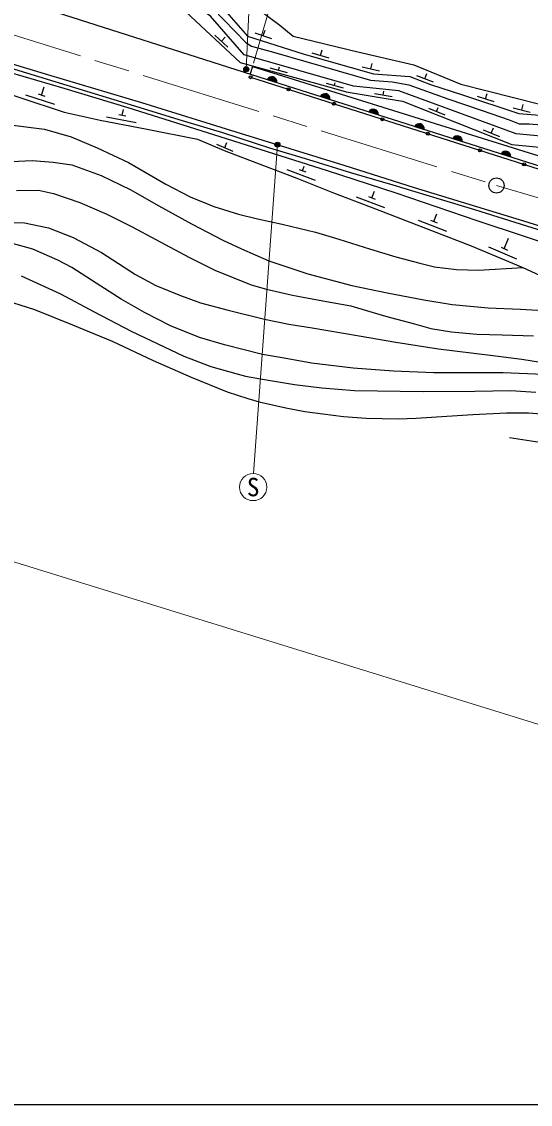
# Model space of a CAD drawing. Units: millimetres, scale not verified. Extents: x 40000 to 680000, y 20000 to 380000.
# Drawn here: x 412672 to 463103, y 205000 to 312230 of the extents above; entities that cross this region are included whole.
import ezdxf
from ezdxf.enums import TextEntityAlignment as Align

# ---------------------------------------------------------------- set-up
doc = ezdxf.new("R2010")
doc.units = ezdxf.units.MM
doc.header["$LTSCALE"] = 1000
doc.linetypes.add('CHAIN', pattern=[18.5, 12, -1.5, 3.5, -1.5])
for name, color, linetype, lineweight in [('M-BGD', 7, 'Continuous', 25), ('M-BGD-HTXT', 7, 'Continuous', 13), ('M-BMK', 2, 'CHAIN', 13), ('M-BMK-SRVR', 3, 'Continuous', 25), ('M-STR-HTXT', 7, 'Continuous', 13), ('M-STR-STRC', 7, 'Continuous', 25), ('M-TTL-BAND', 7, 'Continuous', 25)]:
    doc.layers.add(name, color=color, linetype=linetype, lineweight=lineweight)
doc.styles.add('ＭＳ ゴシック', font='')
doc.styles.get('ＭＳ ゴシック').set_extended_font_data('MS Gothic')

msp = doc.modelspace()

# ---------------------------------------------------------------- hatches: boundary and pattern name
at = {"layer": 'M-BGD'}
for points in [[(437026, 306512, -0.82183), (437971, 306211)], [(442292, 304836, -0.82183), (443236, 304536)], [(447094, 303308, -0.82183), (448038, 303007)], [(451636, 301862, -0.82183), (452581, 301562)], [(455413, 300660, -0.82183), (456357, 300360)], [(460212, 299133, -0.82183), (461156, 298832)]]:
    msp.add_hatch(color=256, dxfattribs=at).paths.add_polyline_path(points)
at = {"layer": 'M-STR-STRC'}
for points in [[(435156, 307637, -1), (434716, 307398, -1)], [(438246, 300166, -1), (437807, 299927, -1)]]:
    msp.add_hatch(color=256, dxfattribs=at).paths.add_polyline_path(points)

# ---------------------------------------------------------------- linework, layer by layer
at = {"layer": 'M-BGD'}
for p, q in [((435790, 311125), (437449, 310568)), ((436619, 310846), (436798, 311380)), ((431840, 310886), (433117, 309689)), ((432479, 310288), (432863, 310698)), ((441456, 309138), (443136, 308648)), ((442296, 308893), (442454, 309433)), ((435544, 307791), (435311, 307058)), ((435544, 307791), (466082, 298260)), ((438137, 307422), (438230, 307763)), ((446440, 307759), (448140, 307345)), ((447290, 307552), (447423, 308099)), ((435367, 306725), (465674, 297080)), ((437292, 307653), (438981, 307192)), ((451821, 306882), (453454, 306255)), ((452638, 306568), (452839, 307093)), ((414630, 304958), (414893, 305763)), ((437026, 306512), (437971, 306211)), ((442850, 306138), (444536, 305669)), ((443693, 305904), (443768, 306174)), ((413064, 304997), (415915, 304064)), ((414297, 305067), (414962, 304849)), ((442292, 304836), (443236, 304536)), ((447661, 305099), (449388, 304816)), ((448525, 304958), (448588, 305343)), ((457816, 304867), (459481, 304326)), ((458649, 304596), (458822, 305131)), ((422649, 302968), (422754, 303521)), ((452996, 303653), (454624, 303010)), ((453810, 303331), (453962, 303717)), ((461405, 303711), (463099, 303271)), ((462252, 303491), (462393, 304036)), ((421091, 302807), (424038, 302245)), ((422305, 303034), (422993, 302902)), ((447094, 303308), (448038, 303007)), ((451636, 301862), (452581, 301562)), ((458412, 301512), (460039, 300869)), ((459225, 301191), (459432, 301714)), ((432803, 299756), (433022, 300274)), ((455413, 300660), (456357, 300360)), ((431997, 300096), (433610, 299416)), ((460212, 299133), (461156, 298832)), ((438954, 297581), (441760, 296520)), ((440189, 297595), (440843, 297347)), ((440516, 297471), (440679, 297903)), ((445828, 294894), (448634, 293831)), ((447063, 294907), (447718, 294659)), ((447391, 294783), (447643, 295449)), ((453542, 292431), (453844, 293208)), ((451981, 292555), (454777, 291468)), ((453216, 292558), (453868, 292304)), ((460514, 289745), (460951, 290782)), ((458957, 289914), (461722, 288748)), ((460192, 289881), (460837, 289609))]:
    msp.add_line(p, q, dxfattribs=at)
for points in [[(409693, 335284), (412487, 329054), (412883, 327176), (414740, 322796), (417632, 320135), (420638, 319341), (425652, 315157), (428948, 313210), (434327, 308170), (443109, 305774), (444839, 305293), (447814, 304789), (450444, 304359), (461273, 300079), (464362, 299761), (476816, 298456), (484166, 298131), (491400, 292787), (492691, 291935), (497510, 289175), (503168, 283665), (508711, 279349), (515314, 274457), (517679, 272018)], [(309682, 330174), (323038, 330764), (333717, 331487), (342981, 331735), (350566, 331460), (355835, 331158), (359826, 330646), (367766, 328742), (376025, 326373), (383781, 323449), (389076, 321552), (399822, 318175), (414529, 313677), (435458, 307011), (466247, 297212), (475007, 294544), (482182, 292229), (484765, 291138), (487094, 290184), (492590, 287689), (499584, 284048), (504192, 281386), (508526, 278503), (511663, 276203)], [(413467, 325934), (415961, 325950), (419249, 324220), (423780, 321912), (427878, 319881), (433771, 315262), (438273, 311869), (439592, 310789), (446009, 309250), (451556, 307947), (456213, 306041), (464058, 304058)], [(414395, 323608), (420500, 322288), (426664, 317727), (431585, 314772), (435061, 310798), (440681, 309010), (447553, 307073), (451150, 306799), (453205, 306000), (456386, 304995), (461968, 303146), (464007, 302957), (464977, 323985)], [(542958, 249835), (524703, 266650), (516248, 275263), (500571, 286500), (497618, 289409), (493666, 292759), (482888, 299108), (461685, 301117), (450057, 305389), (445568, 305853), (434746, 308929), (431381, 312760), (420290, 320589), (415726, 321889)], [(340083, 320351), (348433, 320748), (350814, 320731), (356965, 319921), (361652, 319474), (369059, 318433), (370123, 318117), (373761, 317374), (377349, 316614), (380623, 315457), (386404, 313766), (392142, 312031), (401219, 309057), (406173, 307200), (409034, 305895), (411018, 305201), (412504, 304706), (416904, 303268), (420448, 302471), (425127, 301579), (430094, 300594)], [(431630, 313538), (434890, 310170), (435462, 309802), (437656, 309216), (447254, 306449), (449413, 306258), (451062, 305972), (454919, 304583), (458317, 303447), (461002, 302507), (461997, 302126), (462992, 302112), (465336, 301921)], [(401919, 310005), (416844, 305657), (423213, 303717), (431707, 301058), (442975, 297488), (449778, 295278), (457904, 292493), (466876, 289527), (475689, 286356), (483245, 283157), (493736, 278372), (501627, 274301), (507122, 271033), (516000, 264477), (520169, 261182), (525744, 256061), (534966, 247074), (539436, 242200)], [(468356, 290216), (462768, 291965), (457588, 293601), (453851, 294706), (449490, 296050), (445390, 297228), (441156, 298536), (437274, 299696), (432604, 301206), (428613, 302402), (421831, 304504), (417179, 305900), (406359, 309207)], [(407542, 309292), (415250, 306988), (424554, 304210), (433918, 301311), (444617, 298018), (451579, 295805), (462429, 292498), (470687, 289945), (477701, 287685), (483661, 285487), (489505, 282949), (494889, 280099), (501070, 276574), (506273, 273194), (513499, 267787), (516653, 265165), (521451, 260944), (525000, 257867), (526229, 256669), (525744, 256061)], [(411539, 302028), (414952, 301579), (417577, 300824), (420174, 299747), (423252, 298278), (426965, 296128), (429366, 294879), (431710, 293933), (434184, 293174), (436043, 292706), (438509, 292167), (441808, 291392), (444108, 290703), (447251, 289708), (449758, 288924), (452132, 288308), (453594, 287933), (455782, 287688), (457954, 287631), (462343, 287874)], [(430094, 300594), (432763, 299467), (435970, 298239), (439945, 296735), (443600, 295266), (447753, 293693), (452289, 291952), (457221, 290035), (462343, 287874), (465728, 286315), (467398, 285503), (470138, 284431), (473182, 283426), (476309, 282346), (479879, 281108), (482975, 280067), (486961, 278722), (490705, 277534), (493904, 276459), (496055, 275792), (496872, 275433), (497798, 274776)], [(411675, 298380), (413729, 298480), (415798, 298315), (417662, 298042), (420571, 297001), (423431, 295614), (426283, 293999), (429527, 292192), (432601, 290577), (434469, 289738), (437180, 288536), (441030, 287259), (445408, 286092), (448920, 285360), (452536, 284663), (455344, 284225), (458912, 283894), (462115, 283758), (465537, 283564)], [(412156, 295519), (414328, 295525), (415822, 295198), (418450, 294329), (421124, 293178), (423616, 291906), (425990, 290652), (429261, 288914), (431831, 287630), (435420, 286158), (436960, 285732), (439510, 285139), (442518, 284577), (445305, 284091), (448731, 283071), (451628, 282297), (453239, 281850), (455280, 281510), (457790, 281275), (460304, 281227), (463412, 281110)], [(410827, 292360), (412940, 292296), (415347, 291817), (417766, 290837), (420588, 289368), (423947, 287183), (425970, 286087), (428423, 285093), (430393, 284369), (433151, 283656), (436734, 282749), (439162, 282260), (441473, 281898), (446123, 281117), (449754, 280500), (453982, 279840), (459387, 279159), (462252, 278818), (465762, 278231)], [(464389, 277280), (460420, 277449), (453540, 277448), (449530, 277618), (445547, 277904), (441400, 278398), (438704, 278892), (436553, 279273), (432780, 280212), (430293, 280960), (427428, 282106), (424846, 283418), (422535, 284732), (420536, 286026), (417648, 287880), (416265, 288602), (413767, 289701), (411629, 290303)], [(412629, 287072), (416512, 285267), (419856, 283476), (423535, 281580), (428765, 279091), (431416, 278061), (433893, 277377), (434875, 277126), (436336, 276852), (439719, 276302), (442436, 275960), (445666, 275698), (452463, 275596), (457599, 275631), (461177, 275687), (463654, 275551)], [(410378, 284841), (413931, 283738), (417716, 282216), (421654, 280581), (425720, 278682), (429472, 277016), (433039, 275565), (435087, 274915), (436211, 274575), (438869, 273996), (440747, 273634), (442529, 273383), (444580, 273132), (446828, 272976), (449988, 272895), (451792, 272954), (454826, 273154), (457399, 273339), (460752, 273486), (462911, 273479), (465420, 273293)], [(461030, 271054), (464909, 270460)]]:
    msp.add_lwpolyline(points, dxfattribs=at)
for centre in [(435367, 306725), (439126, 305529), (443632, 304095), (448426, 302569), (452946, 301130), (458108, 299488), (462489, 298093)]:
    msp.add_circle(centre, 150, dxfattribs=at)
for centre in [(437469, 306268), (442734, 304593), (447536, 303064), (452079, 301619), (455855, 300417), (460655, 298889)]:
    msp.add_arc(centre, 505, 353.51701, 151.1752, dxfattribs=at)
at = {"layer": 'M-BGD-HTXT'}
for p, q in [((434936, 307518), (436236, 336410)), ((438026, 300047), (435662, 267489))]:
    msp.add_line(p, q, dxfattribs=at)
msp.add_circle((435625, 266139), 1350, dxfattribs=at)
at = {"layer": 'M-BMK'}
msp.add_lwpolyline([(389390, 317907), (459740, 296000), (465719, 294237), (472798, 292015), (477741, 290419), (484408, 288015), (489438, 285849), (498827, 281078), (505252, 277380), (512255, 272507), (518704, 267444), (541978, 245028)], dxfattribs=at)
at = {"layer": 'M-BMK-SRVR'}
msp.add_circle((459740, 296000), 750, dxfattribs=at)
at = {"layer": 'M-STR-HTXT'}
msp.add_line((444074, 336915), (435667, 308129), dxfattribs=at)
msp.add_lwpolyline([(303055, 273766), (331211, 274914), (349771, 274826), (362304, 273584), (368115, 272266), (502052, 230828)], dxfattribs=at)
at = {"layer": 'M-STR-STRC'}
for centre in [(434936, 307518), (438026, 300047)]:
    msp.add_circle(centre, 250, dxfattribs=at)
at = {"layer": 'M-TTL-BAND'}
msp.add_line((40000, 205000), (579000, 205000), dxfattribs=at)

# ---------------------------------------------------------------- texts
at = {"layer": 'M-BGD-HTXT', "style": 'ＭＳ ゴシック'}
msp.add_text('S', height=1833, dxfattribs=at).set_placement((435625, 266139), align=Align.MIDDLE_CENTER)

doc.saveas('drawing.dxf')
